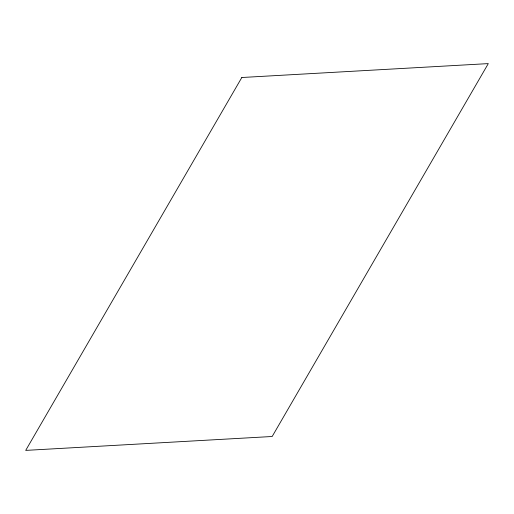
<?xml version="1.0" encoding="UTF-8"?>
<svg xmlns="http://www.w3.org/2000/svg" width="514" height="514" viewBox="0 0 514 514"><rect width="100%" height="100%" fill="white"/><g stroke="black" fill="none" stroke-linecap="round" stroke-linejoin="round"><path stroke-width="0.77" d="M241.824 77.505L25.7 450.392L272.176 436.495L488.3 63.607L241.824 77.505"/></g></svg>
